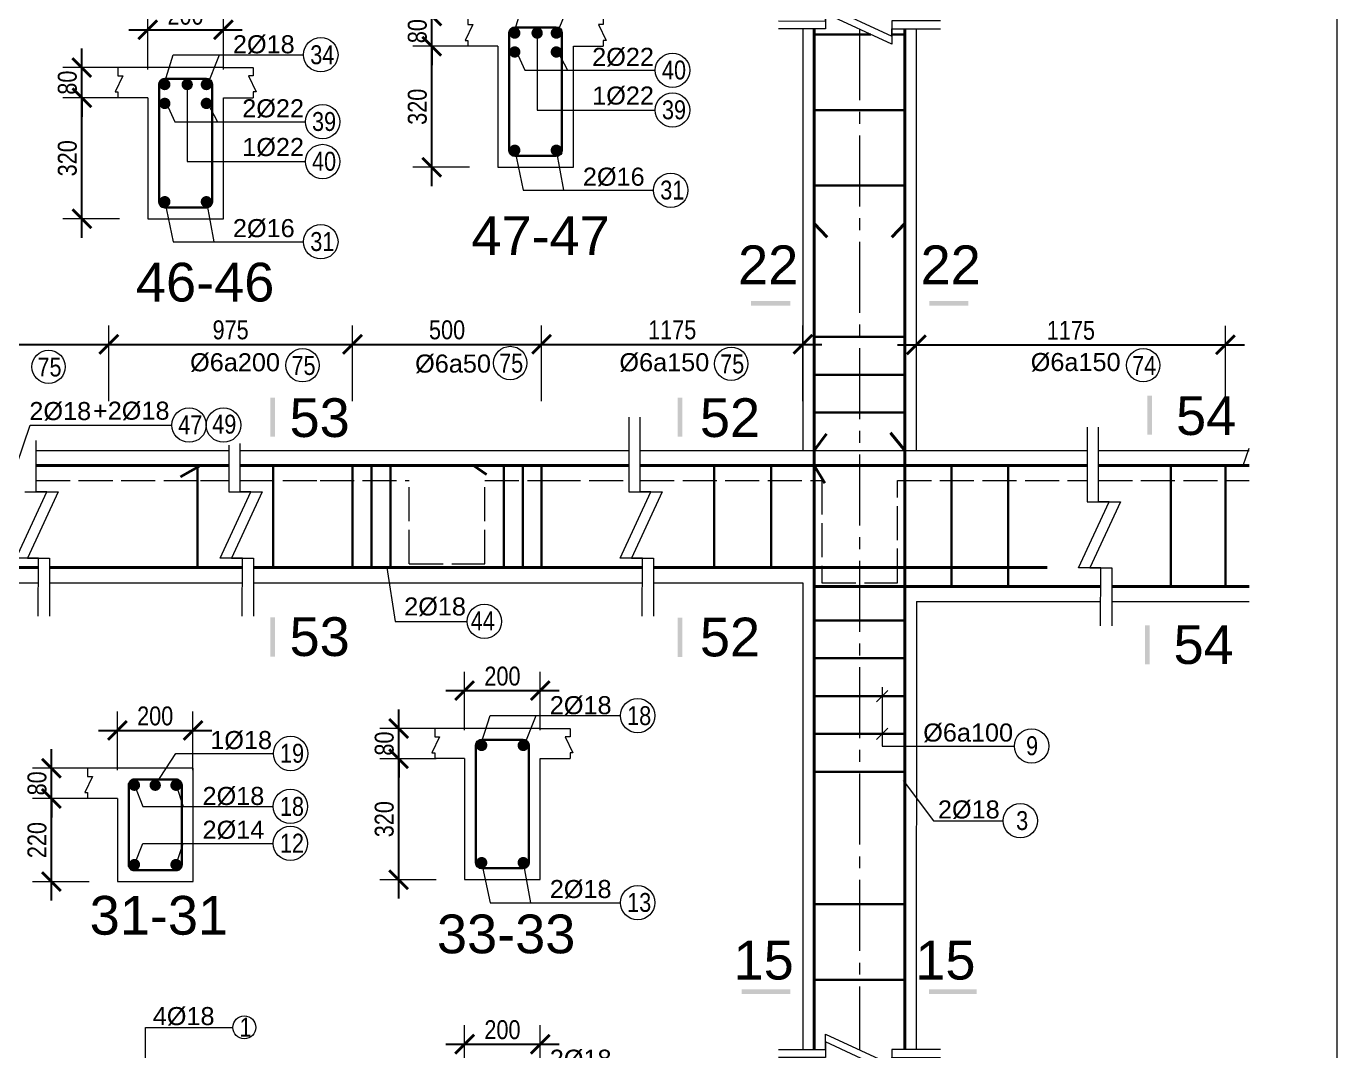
# Model space of a CAD drawing. Header units: inches. Extents: x 1604615 to 1925968, y -294302 to 52467.
# Drawn here: x 1662672 to 1676538, y -145345 to -134507 of the extents above; entities that cross this region are included whole.
import ezdxf

# ---------------------------------------------------------------- set-up
doc = ezdxf.new("R2010")
doc.units = ezdxf.units.IN
doc.header["$LTSCALE"] = 20
doc.header["$MEASUREMENT"] = 0
doc.linetypes.add('ACAD_ISO02W100', pattern=[15, 12, -3])
doc.linetypes.add('CENTER2', pattern=[1.125, 0.75, -0.125, 0.125, -0.125])
doc.layers.get('0').update_dxf_attribs({"lineweight": 13})
for name, color, linetype, lineweight in [('BORDER', 3, 'Continuous', 40), ('Duong bao', 4, 'Continuous', 30), ('net 0.2', 5, 'Continuous', 20), ('net dut', 7, 'Continuous', 9), ('truc', 16, 'CENTER2', 9)]:
    doc.layers.add(name, color=color, linetype=linetype, lineweight=lineweight)
doc.layers.add('TEXT', color=9, linetype='Continuous')
doc.styles.add('chu', font='VHELVCN.TTF')
doc.styles.add('thep', font='ARIAL.TTF')
doc.dimstyles.new('tl25', dxfattribs={"dimscale": 100, "dimtxt": 2, "dimasz": 2, "dimexe": 2, "dimexo": 3, "dimgap": 0.5, "dimtad": 1, "dimdec": 0, "dimlfac": 0.25, "dimdsep": 46, "dimtxsty": 'chu', "dimblk": 'ARCHTICK', "dimcen": 8, "dimdle": 2, "dimclrd": 1, "dimclre": 1, "dimclrt": 2, "dimadec": 0, "dimazin": 0, "dimtfac": 0.1, "dimtdec": 0, "dimtix": 1, "dimtmove": 2, "dimatfit": 3, "dimldrblk": 'ARCHTICK', "dimfxl": 6, "dimfxlon": 1, "dimtolj": 1, "dimlwe": -1, "dimarcsym": 0})

# ---------------------------------------------------------------- blocks, each defined once
blk = doc.blocks.new('kk')
at = {"ltscale": 0.1}
for p, q in [((-71, 1140), (-71, 350)), ((49, 350), (49, 1140)), ((-162, -350), (162, 350)), ((-71, 350), (281, 350)), ((281, 350), (-44, -350)), ((162, 350), (49, 350)), ((73, -350), (-162, -350)), ((-44, -350), (189, -350)), ((71, -962), (73, -350)), ((189, -350), (189, -962))]:
    blk.add_line(p, q, dxfattribs=at)
blk = doc.blocks.new('_ArchTick')
at = {"color": 0, "linetype": 'ByBlock', "const_width": 0.15}
blk.add_lwpolyline([(-0.5, -0.5), (0.5, 0.5)], dxfattribs=at)
blk = doc.blocks.new('*D557')
at = {"color": 1}
for p, q in [((1661032, -138472), (1661032, -137672)), ((1663546, -138472), (1663546, -137672))]:
    blk.add_line(p, q, dxfattribs=at)
at = {"color": 1, "lineweight": -2}
blk.add_line((1660832, -137872), (1663746, -137872), dxfattribs=at)
at = {"layer": 'Defpoints', "color": 0}
for p in [(1663546, -137872), (1661032, -138993), (1663546, -139313)]:
    blk.add_point(p, dxfattribs=at)
at = {"color": 1, "lineweight": -2, "xscale": 200, "yscale": 200, "zscale": 200, "rotation": 180}
blk.add_blockref('_ArchTick', (1661032, -137872), dxfattribs=at)
at = {"color": 1, "lineweight": -2, "xscale": 200, "yscale": 200, "zscale": 200}
blk.add_blockref('_ArchTick', (1663546, -137872), dxfattribs=at)
at = {"color": 2, "insert": (1662289, -137720), "char_height": 200, "attachment_point": 5, "style": 'chu'}
blk.add_mtext('\\A1;950', dxfattribs=at)
blk = doc.blocks.new('*D762')
at = {"color": 1}
for p, q in [((1663546, -138472), (1663546, -137672)), ((1666125, -138472), (1666125, -137672))]:
    blk.add_line(p, q, dxfattribs=at)
at = {"color": 1, "lineweight": -2}
blk.add_line((1663346, -137872), (1666325, -137872), dxfattribs=at)
at = {"layer": 'Defpoints', "color": 0}
for p in [(1666125, -137872), (1663546, -139313), (1666125, -140233)]:
    blk.add_point(p, dxfattribs=at)
at = {"color": 1, "lineweight": -2, "xscale": 200, "yscale": 200, "zscale": 200, "rotation": 180}
blk.add_blockref('_ArchTick', (1663546, -137872), dxfattribs=at)
at = {"color": 1, "lineweight": -2, "xscale": 200, "yscale": 200, "zscale": 200}
blk.add_blockref('_ArchTick', (1666125, -137872), dxfattribs=at)
at = {"color": 2, "insert": (1664835, -137720), "char_height": 200, "attachment_point": 5, "style": 'chu'}
blk.add_mtext('\\A1;975', dxfattribs=at)
blk = doc.blocks.new('*D763')
at = {"color": 1}
for p, q in [((1666125, -138472), (1666125, -137672)), ((1668125, -138472), (1668125, -137672))]:
    blk.add_line(p, q, dxfattribs=at)
at = {"color": 1, "lineweight": -2}
blk.add_line((1665925, -137872), (1668325, -137872), dxfattribs=at)
at = {"layer": 'Defpoints', "color": 0}
for p in [(1668125, -137872), (1666125, -140233), (1668125, -140233)]:
    blk.add_point(p, dxfattribs=at)
at = {"color": 1, "lineweight": -2, "xscale": 200, "yscale": 200, "zscale": 200, "rotation": 180}
blk.add_blockref('_ArchTick', (1666125, -137872), dxfattribs=at)
at = {"color": 1, "lineweight": -2, "xscale": 200, "yscale": 200, "zscale": 200}
blk.add_blockref('_ArchTick', (1668125, -137872), dxfattribs=at)
at = {"color": 2, "insert": (1667125, -137720), "char_height": 200, "attachment_point": 5, "style": 'chu'}
blk.add_mtext('\\A1;500', dxfattribs=at)
blk = doc.blocks.new('*D764')
at = {"color": 1}
for p, q in [((1668125, -138472), (1668125, -137672)), ((1670890, -138472), (1670890, -137672))]:
    blk.add_line(p, q, dxfattribs=at)
at = {"color": 1, "lineweight": -2}
blk.add_line((1667925, -137872), (1671090, -137872), dxfattribs=at)
at = {"layer": 'Defpoints', "color": 0}
for p in [(1670890, -137872), (1668125, -140233), (1670890, -140393)]:
    blk.add_point(p, dxfattribs=at)
at = {"color": 1, "lineweight": -2, "xscale": 200, "yscale": 200, "zscale": 200, "rotation": 180}
blk.add_blockref('_ArchTick', (1668125, -137872), dxfattribs=at)
at = {"color": 1, "lineweight": -2, "xscale": 200, "yscale": 200, "zscale": 200}
blk.add_blockref('_ArchTick', (1670890, -137872), dxfattribs=at)
at = {"color": 2, "insert": (1669507, -137720), "char_height": 200, "attachment_point": 5, "style": 'chu'}
blk.add_mtext('\\A1;1175', dxfattribs=at)
blk = doc.blocks.new('*D558')
at = {"color": 1}
for p, q in [((1672090, -138477), (1672090, -137677)), ((1675361, -138477), (1675361, -137677))]:
    blk.add_line(p, q, dxfattribs=at)
at = {"color": 1, "lineweight": -2}
blk.add_line((1671890, -137877), (1675561, -137877), dxfattribs=at)
at = {"layer": 'Defpoints', "color": 0}
for p in [(1675361, -137877), (1672090, -138993), (1675361, -138993)]:
    blk.add_point(p, dxfattribs=at)
at = {"color": 1, "lineweight": -2, "xscale": 200, "yscale": 200, "zscale": 200, "rotation": 180}
blk.add_blockref('_ArchTick', (1672090, -137877), dxfattribs=at)
at = {"color": 1, "lineweight": -2, "xscale": 200, "yscale": 200, "zscale": 200}
blk.add_blockref('_ArchTick', (1675361, -137877), dxfattribs=at)
at = {"color": 2, "insert": (1673725, -137725), "char_height": 200, "attachment_point": 5, "style": 'chu'}
blk.add_mtext('\\A1;1175', dxfattribs=at)
blk = doc.blocks.new('*D827')
at = {"color": 1}
for p, q in [((1663637, -142376), (1663637, -141756)), ((1664437, -142376), (1664437, -141756))]:
    blk.add_line(p, q, dxfattribs=at)
at = {"color": 1, "lineweight": -2}
blk.add_line((1663437, -141956), (1664637, -141956), dxfattribs=at)
at = {"layer": 'Defpoints', "color": 0}
for p in [(1664437, -141956), (1663637, -142676), (1664437, -142676)]:
    blk.add_point(p, dxfattribs=at)
at = {"color": 1, "lineweight": -2, "xscale": 200, "yscale": 200, "zscale": 200, "rotation": 180}
blk.add_blockref('_ArchTick', (1663637, -141956), dxfattribs=at)
at = {"color": 1, "lineweight": -2, "xscale": 200, "yscale": 200, "zscale": 200}
blk.add_blockref('_ArchTick', (1664437, -141956), dxfattribs=at)
at = {"color": 2, "insert": (1664037, -141804), "char_height": 200, "attachment_point": 5, "style": 'chu'}
blk.add_mtext('\\A1;200', dxfattribs=at)
blk = doc.blocks.new('*D828')
at = {"color": 1, "lineweight": -2}
blk.add_line((1662939, -143756), (1662939, -142476), dxfattribs=at)
at = {"color": 1}
for p, q in [((1663337, -142676), (1662739, -142676)), ((1663337, -143556), (1662739, -143556))]:
    blk.add_line(p, q, dxfattribs=at)
at = {"layer": 'Defpoints', "color": 0}
for p in [(1662939, -142676), (1663637, -142676), (1663637, -143556)]:
    blk.add_point(p, dxfattribs=at)
at = {"color": 1, "lineweight": -2, "xscale": 200, "yscale": 200, "zscale": 200}
for p, rotation in [((1662939, -142676), 90), ((1662939, -143556), 270)]:
    blk.add_blockref('_ArchTick', p, dxfattribs=dict(at, rotation=rotation))
at = {"color": 2, "insert": (1662787, -143116), "char_height": 200, "attachment_point": 5, "rotation": 90, "style": 'chu'}
blk.add_mtext('\\A1;220', dxfattribs=at)
blk = doc.blocks.new('*D829')
at = {"color": 1, "lineweight": -2}
for p, q in [((1662939, -142356), (1662939, -142156)), ((1662939, -142676), (1662939, -142356)), ((1662939, -142676), (1662939, -142876))]:
    blk.add_line(p, q, dxfattribs=at)
at = {"color": 1}
for p, q in [((1663337, -142356), (1662739, -142356)), ((1663337, -142676), (1662739, -142676))]:
    blk.add_line(p, q, dxfattribs=at)
at = {"layer": 'Defpoints', "color": 0}
for p in [(1662939, -142356), (1663637, -142356), (1663637, -142676)]:
    blk.add_point(p, dxfattribs=at)
at = {"color": 1, "lineweight": -2, "xscale": 200, "yscale": 200, "zscale": 200}
for p, rotation in [((1662939, -142356), 270), ((1662939, -142676), 90)]:
    blk.add_blockref('_ArchTick', p, dxfattribs=dict(at, rotation=rotation))
at = {"color": 2, "insert": (1662787, -142516), "char_height": 200, "attachment_point": 5, "rotation": 90, "style": 'chu'}
blk.add_mtext('\\A1;80', dxfattribs=at)
blk = doc.blocks.new('*D604')
at = {"color": 1}
for p, q in [((1667311, -145694), (1667311, -145075)), ((1668111, -145694), (1668111, -145075))]:
    blk.add_line(p, q, dxfattribs=at)
at = {"color": 1, "lineweight": -2}
blk.add_line((1667111, -145275), (1668311, -145275), dxfattribs=at)
at = {"layer": 'Defpoints', "color": 0}
for p in [(1668111, -145275), (1667311, -145994), (1668111, -145994)]:
    blk.add_point(p, dxfattribs=at)
at = {"color": 1, "lineweight": -2, "xscale": 200, "yscale": 200, "zscale": 200, "rotation": 180}
blk.add_blockref('_ArchTick', (1667311, -145275), dxfattribs=at)
at = {"color": 1, "lineweight": -2, "xscale": 200, "yscale": 200, "zscale": 200}
blk.add_blockref('_ArchTick', (1668111, -145275), dxfattribs=at)
at = {"color": 2, "insert": (1667711, -145123), "char_height": 200, "attachment_point": 5, "style": 'chu'}
blk.add_mtext('\\A1;200', dxfattribs=at)
blk = doc.blocks.new('*D607')
at = {"color": 1}
for p, q in [((1667311, -141955), (1667311, -141335)), ((1668111, -141955), (1668111, -141335))]:
    blk.add_line(p, q, dxfattribs=at)
at = {"color": 1, "lineweight": -2}
blk.add_line((1667111, -141535), (1668311, -141535), dxfattribs=at)
at = {"layer": 'Defpoints', "color": 0}
for p in [(1668111, -141535), (1667311, -142255), (1668111, -142255)]:
    blk.add_point(p, dxfattribs=at)
at = {"color": 1, "lineweight": -2, "xscale": 200, "yscale": 200, "zscale": 200, "rotation": 180}
blk.add_blockref('_ArchTick', (1667311, -141535), dxfattribs=at)
at = {"color": 1, "lineweight": -2, "xscale": 200, "yscale": 200, "zscale": 200}
blk.add_blockref('_ArchTick', (1668111, -141535), dxfattribs=at)
at = {"color": 2, "insert": (1667711, -141383), "char_height": 200, "attachment_point": 5, "style": 'chu'}
blk.add_mtext('\\A1;200', dxfattribs=at)
blk = doc.blocks.new('*D608')
at = {"color": 1, "lineweight": -2}
blk.add_line((1666613, -143735), (1666613, -142055), dxfattribs=at)
at = {"color": 1}
for p, q in [((1667011, -142255), (1666413, -142255)), ((1667011, -143535), (1666413, -143535))]:
    blk.add_line(p, q, dxfattribs=at)
at = {"layer": 'Defpoints', "color": 0}
for p in [(1666613, -142255), (1667311, -142255), (1667311, -143535)]:
    blk.add_point(p, dxfattribs=at)
at = {"color": 1, "lineweight": -2, "xscale": 200, "yscale": 200, "zscale": 200}
for p, rotation in [((1666613, -142255), 90), ((1666613, -143535), 270)]:
    blk.add_blockref('_ArchTick', p, dxfattribs=dict(at, rotation=rotation))
at = {"color": 2, "insert": (1666461, -142895), "char_height": 200, "attachment_point": 5, "rotation": 90, "style": 'chu'}
blk.add_mtext('\\A1;320', dxfattribs=at)
blk = doc.blocks.new('*D609')
at = {"color": 1, "lineweight": -2}
for p, q in [((1666613, -141935), (1666613, -141735)), ((1666613, -142255), (1666613, -141935)), ((1666613, -142255), (1666613, -142455))]:
    blk.add_line(p, q, dxfattribs=at)
at = {"color": 1}
for p, q in [((1667011, -141935), (1666413, -141935)), ((1667011, -142255), (1666413, -142255))]:
    blk.add_line(p, q, dxfattribs=at)
at = {"layer": 'Defpoints', "color": 0}
for p in [(1666613, -141935), (1667311, -141935), (1667311, -142255)]:
    blk.add_point(p, dxfattribs=at)
at = {"color": 1, "lineweight": -2, "xscale": 200, "yscale": 200, "zscale": 200}
for p, rotation in [((1666613, -141935), 270), ((1666613, -142255), 90)]:
    blk.add_blockref('_ArchTick', p, dxfattribs=dict(at, rotation=rotation))
at = {"color": 2, "insert": (1666461, -142095), "char_height": 200, "attachment_point": 5, "rotation": 90, "style": 'chu'}
blk.add_mtext('\\A1;80', dxfattribs=at)
blk = doc.blocks.new('*D646')
at = {"color": 1}
for p, q in [((1663958, -134964), (1663958, -134344)), ((1664758, -134964), (1664758, -134344))]:
    blk.add_line(p, q, dxfattribs=at)
at = {"color": 1, "lineweight": -2}
blk.add_line((1663758, -134544), (1664958, -134544), dxfattribs=at)
at = {"layer": 'Defpoints', "color": 0}
for p in [(1664758, -134544), (1663958, -135264), (1664758, -135264)]:
    blk.add_point(p, dxfattribs=at)
at = {"color": 1, "lineweight": -2, "xscale": 200, "yscale": 200, "zscale": 200, "rotation": 180}
blk.add_blockref('_ArchTick', (1663958, -134544), dxfattribs=at)
at = {"color": 1, "lineweight": -2, "xscale": 200, "yscale": 200, "zscale": 200}
blk.add_blockref('_ArchTick', (1664758, -134544), dxfattribs=at)
at = {"color": 2, "insert": (1664358, -134392), "char_height": 200, "attachment_point": 5, "style": 'chu'}
blk.add_mtext('\\A1;200', dxfattribs=at)
blk = doc.blocks.new('*D647')
at = {"color": 1, "lineweight": -2}
blk.add_line((1663261, -136744), (1663261, -135064), dxfattribs=at)
at = {"color": 1}
for p, q in [((1663658, -135264), (1663061, -135264)), ((1663658, -136544), (1663061, -136544))]:
    blk.add_line(p, q, dxfattribs=at)
at = {"layer": 'Defpoints', "color": 0}
for p in [(1663261, -135264), (1663958, -135264), (1663958, -136544)]:
    blk.add_point(p, dxfattribs=at)
at = {"color": 1, "lineweight": -2, "xscale": 200, "yscale": 200, "zscale": 200}
for p, rotation in [((1663261, -135264), 90), ((1663261, -136544), 270)]:
    blk.add_blockref('_ArchTick', p, dxfattribs=dict(at, rotation=rotation))
at = {"color": 2, "insert": (1663108, -135904), "char_height": 200, "attachment_point": 5, "rotation": 90, "style": 'chu'}
blk.add_mtext('\\A1;320', dxfattribs=at)
blk = doc.blocks.new('*D648')
at = {"color": 1, "lineweight": -2}
for p, q in [((1663261, -134944), (1663261, -134744)), ((1663261, -135264), (1663261, -134944)), ((1663261, -135264), (1663261, -135464))]:
    blk.add_line(p, q, dxfattribs=at)
at = {"color": 1}
for p, q in [((1663658, -134944), (1663061, -134944)), ((1663658, -135264), (1663061, -135264))]:
    blk.add_line(p, q, dxfattribs=at)
at = {"layer": 'Defpoints', "color": 0}
for p in [(1663261, -134944), (1663958, -134944), (1663958, -135264)]:
    blk.add_point(p, dxfattribs=at)
at = {"color": 1, "lineweight": -2, "xscale": 200, "yscale": 200, "zscale": 200}
for p, rotation in [((1663261, -134944), 270), ((1663261, -135264), 90)]:
    blk.add_blockref('_ArchTick', p, dxfattribs=dict(at, rotation=rotation))
at = {"color": 2, "insert": (1663108, -135104), "char_height": 200, "attachment_point": 5, "rotation": 90, "style": 'chu'}
blk.add_mtext('\\A1;80', dxfattribs=at)
blk = doc.blocks.new('*D649')
at = {"color": 1}
for p, q in [((1667661, -134419), (1667661, -133800)), ((1668461, -134419), (1668461, -133800))]:
    blk.add_line(p, q, dxfattribs=at)
at = {"color": 1, "lineweight": -2}
blk.add_line((1667461, -134000), (1668661, -134000), dxfattribs=at)
at = {"layer": 'Defpoints', "color": 0}
for p in [(1668461, -134000), (1667661, -134719), (1668461, -134719)]:
    blk.add_point(p, dxfattribs=at)
at = {"color": 1, "lineweight": -2, "xscale": 200, "yscale": 200, "zscale": 200, "rotation": 180}
blk.add_blockref('_ArchTick', (1667661, -134000), dxfattribs=at)
at = {"color": 1, "lineweight": -2, "xscale": 200, "yscale": 200, "zscale": 200}
blk.add_blockref('_ArchTick', (1668461, -134000), dxfattribs=at)
at = {"color": 2, "insert": (1668061, -133848), "char_height": 200, "attachment_point": 5, "style": 'chu'}
blk.add_mtext('\\A1;200', dxfattribs=at)
blk = doc.blocks.new('*D650')
at = {"color": 1, "lineweight": -2}
blk.add_line((1666963, -136199), (1666963, -134519), dxfattribs=at)
at = {"color": 1}
for p, q in [((1667361, -134719), (1666763, -134719)), ((1667361, -135999), (1666763, -135999))]:
    blk.add_line(p, q, dxfattribs=at)
at = {"layer": 'Defpoints', "color": 0}
for p in [(1666963, -134719), (1667661, -134719), (1667661, -135999)]:
    blk.add_point(p, dxfattribs=at)
at = {"color": 1, "lineweight": -2, "xscale": 200, "yscale": 200, "zscale": 200}
for p, rotation in [((1666963, -134719), 90), ((1666963, -135999), 270)]:
    blk.add_blockref('_ArchTick', p, dxfattribs=dict(at, rotation=rotation))
at = {"color": 2, "insert": (1666811, -135359), "char_height": 200, "attachment_point": 5, "rotation": 90, "style": 'chu'}
blk.add_mtext('\\A1;320', dxfattribs=at)
blk = doc.blocks.new('*D651')
at = {"color": 1, "lineweight": -2}
for p, q in [((1666963, -134399), (1666963, -134199)), ((1666963, -134719), (1666963, -134399)), ((1666963, -134719), (1666963, -134919))]:
    blk.add_line(p, q, dxfattribs=at)
at = {"color": 1}
for p, q in [((1667361, -134399), (1666763, -134399)), ((1667361, -134719), (1666763, -134719))]:
    blk.add_line(p, q, dxfattribs=at)
at = {"layer": 'Defpoints', "color": 0}
for p in [(1666963, -134399), (1667661, -134399), (1667661, -134719)]:
    blk.add_point(p, dxfattribs=at)
at = {"color": 1, "lineweight": -2, "xscale": 200, "yscale": 200, "zscale": 200}
for p, rotation in [((1666963, -134399), 270), ((1666963, -134719), 90)]:
    blk.add_blockref('_ArchTick', p, dxfattribs=dict(at, rotation=rotation))
at = {"color": 2, "insert": (1666811, -134559), "char_height": 200, "attachment_point": 5, "rotation": 90, "style": 'chu'}
blk.add_mtext('\\A1;80', dxfattribs=at)

msp = doc.modelspace()

# ---------------------------------------------------------------- linework, layer by layer
for p, q in [((1668078, -134579.3), (1668078, -135393.9)), ((1667661, -134719.3), (1667345, -134719.3)), ((1667661, -134719.3), (1667661, -135999.3)), ((1668461, -135999.3), (1668461, -134719.3)), ((1668461, -134719.3), (1668777, -134719.3)), ((1668298, -134779.3), (1668398.4, -134973.1)), ((1663958.5, -134943.6), (1663646.1, -134943.6)), ((1664758.5, -134943.6), (1663958.5, -134943.6)), ((1664758.5, -134943.6), (1665070.9, -134943.6)), ((1664375.5, -135123.6), (1664375.5, -135938.2)), ((1663958.5, -135263.6), (1663642.5, -135263.6)), ((1663958.5, -135263.6), (1663958.5, -136543.6)), ((1664595.5, -135323.6), (1664695.9, -135517.4)), ((1664758.5, -136543.6), (1664758.5, -135263.6)), ((1664758.5, -135263.6), (1665074.5, -135263.6)), ((1668078, -135393.9), (1669326, -135393.9)), ((1664375.5, -135938.2), (1665623.5, -135938.2)), ((1667661, -135999.3), (1668461, -135999.3)), ((1663958.5, -136543.6), (1664758.5, -136543.6)), ((1666488.1, -140233.4), (1666574.6, -140802.7)), ((1666574.6, -140802.7), (1667338.4, -140802.7)), ((1671669.2, -141653.7), (1671788.9, -141533.2)), ((1667311, -141934.7), (1666998.6, -141934.7)), ((1668111, -141934.7), (1667311, -141934.7)), ((1668111, -141934.7), (1668423.4, -141934.7)), ((1671669.2, -142053.7), (1671788.9, -141933.2)), ((1667311, -142254.7), (1666995, -142254.7)), ((1667311, -142254.7), (1667311, -143534.7)), ((1668111, -143534.7), (1668111, -142254.7)), ((1668111, -142254.7), (1668427, -142254.7)), ((1663637.2, -142355.6), (1663324.8, -142355.6)), ((1663637.2, -142675.6), (1663321.2, -142675.6)), ((1667311, -143534.7), (1668111, -143534.7)), ((1663935, -145994), (1663935, -145097.6)), ((1663935, -145097.6), (1664858.6, -145097.6))]:
    msp.add_line(p, q)
at = {"ltscale": 0.1}
for p, q in [((1670889.7, -134534.2), (1670889.7, -138993.4)), ((1672089.7, -134534.2), (1672089.7, -138993.4)), ((1669048.6, -138644), (1669048.6, -139433.7)), ((1669168.6, -139433.7), (1669168.6, -138644)), ((1662779, -139433.7), (1662779, -138890.5)), ((1664936.5, -139433.7), (1664936.5, -138922.5)), ((1664816.5, -138938.5), (1664816.5, -139433.7)), ((1670689.7, -138993.4), (1672189.7, -138993.4)), ((1662567.3, -140134.2), (1662892.2, -139433.7)), ((1662659, -139433.7), (1663010.7, -139433.7)), ((1663010.7, -139433.7), (1662685.8, -140134.2)), ((1662892.2, -139433.7), (1662779, -139433.7)), ((1664724.8, -140134.2), (1665049.7, -139433.7)), ((1664816.5, -139433.7), (1665168.2, -139433.7)), ((1665168.2, -139433.7), (1664843.3, -140134.2)), ((1665049.7, -139433.7), (1664936.5, -139433.7)), ((1668956.8, -140134.2), (1669281.8, -139433.7)), ((1669048.6, -139433.7), (1669400.3, -139433.7)), ((1669400.3, -139433.7), (1669075.3, -140134.2)), ((1669281.8, -139433.7), (1669168.6, -139433.7)), ((1662802.4, -140134.2), (1662567.3, -140134.2)), ((1662685.8, -140134.2), (1662919, -140134.2)), ((1662800.3, -140746.2), (1662802.4, -140134.2)), ((1662919, -140134.2), (1662919, -140746.2)), ((1664959.9, -140134.2), (1664724.8, -140134.2)), ((1664843.3, -140134.2), (1665076.5, -140134.2)), ((1664957.8, -140746.2), (1664959.9, -140134.2)), ((1665076.5, -140134.2), (1665076.5, -140746.2)), ((1669191.9, -140134.2), (1668956.8, -140134.2)), ((1669075.3, -140134.2), (1669308.5, -140134.2)), ((1669189.8, -140746.2), (1669191.9, -140134.2)), ((1669308.5, -140134.2), (1669308.5, -140746.2)), ((1661031.9, -140393.5), (1662801.5, -140393.9)), ((1662919, -140393.4), (1664959, -140393.8)), ((1665076.5, -140393.8), (1665921.8, -140393.9)), ((1665921.8, -140393.4), (1667199.9, -140393.4)), ((1667199.9, -140393.4), (1669144.4, -140393.4)), ((1669076.4, -140393.4), (1669191, -140393.4)), ((1669308.5, -140393.4), (1670889.7, -140393.4)), ((1670889.7, -140393.4), (1670889.7, -145332.1)), ((1672091.9, -140593.4), (1672089.7, -145332.1)), ((1672091.9, -140593.4), (1674039.9, -140593.4)), ((1674157.8, -140593.4), (1675610.8, -140593.4))]:
    msp.add_line(p, q, dxfattribs=at)
msp.add_lwpolyline([(1641421, -112419.5), (1676538.2, -112419.5), (1676538.2, -159284.5), (1641421, -159284.5)], close=True)
for points in [[(1667841, -134549.3), (1667929.7, -134264.5), (1669309.9, -134264.5)], [(1668281, -134609.3), (1668419, -134264.5)], [(1667345, -134399.3), (1667345, -134488), (1667395.9, -134488), (1667315.2, -134656.4), (1667345, -134656.4), (1667345, -134719.3)], [(1668777, -134399.3), (1668777, -134488), (1668726.1, -134488), (1668806.9, -134656.4), (1668777, -134656.4), (1668777, -134719.3)], [(1664138.5, -135093.6), (1664227.2, -134808.8), (1665607.4, -134808.8)], [(1664578.5, -135153.6), (1664716.5, -134808.8)], [(1667858, -134779.3), (1667946.7, -134973.1), (1669328.3, -134973.1)], [(1663642.5, -134943.6), (1663642.5, -135032.3), (1663693.4, -135032.3), (1663612.6, -135200.7), (1663642.5, -135200.7), (1663642.5, -135263.6)], [(1665074.5, -134943.6), (1665074.5, -135032.3), (1665023.6, -135032.3), (1665104.3, -135200.7), (1665074.5, -135200.7), (1665074.5, -135263.6)], [(1664155.5, -135323.6), (1664244.2, -135517.4), (1665625.8, -135517.4)], [(1667841, -135819.3), (1667929.7, -136242.8), (1669309.9, -136242.8)], [(1668281, -135819.3), (1668358.4, -136242.8)], [(1664138.5, -136363.6), (1664227.2, -136787.2), (1665607.4, -136787.2)], [(1664578.5, -136363.6), (1664655.9, -136787.2)], [(1662569.2, -139153.4), (1662715.2, -138726.6), (1664214, -138726.6)], [(1675547.5, -139153.4), (1675610.8, -138968.6)], [(1671729, -141499), (1671729, -142120.9), (1673127.3, -142120.9)], [(1667491, -142084.7), (1667579.8, -141799.9), (1668959.9, -141799.9)], [(1667931, -142144.7), (1668069, -141799.9)], [(1666995, -141934.7), (1666995, -142023.4), (1667045.9, -142023.4), (1666965.2, -142191.8), (1666995, -142191.8), (1666995, -142254.7)], [(1668427, -141934.7), (1668427, -142023.4), (1668376.1, -142023.4), (1668456.9, -142191.8), (1668427, -142191.8), (1668427, -142254.7)], [(1664037.2, -142535.6), (1664253.7, -142200.1), (1665287.5, -142200.1)], [(1663321.2, -142355.6), (1663321.2, -142444.3), (1663372.1, -142444.3), (1663291.3, -142612.7), (1663321.2, -142612.7), (1663321.2, -142675.6)], [(1663637.2, -142675.6), (1663637.2, -143555.6), (1664437.2, -143555.6), (1664437.2, -142355.6), (1663637.2, -142355.6)], [(1663817.2, -142535.6), (1663905.9, -142760.1), (1665286.1, -142760.1)], [(1664257.2, -142535.6), (1664334.6, -142760.1)], [(1671949.7, -142487.5), (1672271.8, -142912), (1673008.2, -142912)], [(1663817.2, -143375.6), (1663905.9, -143151.1), (1665286.1, -143151.1)], [(1664257.2, -143375.6), (1664334.6, -143151.1)], [(1667491, -143354.7), (1667579.8, -143778.3), (1668959.9, -143778.3)], [(1667931, -143354.7), (1668008.4, -143778.3)]]:
    msp.add_lwpolyline(points)
for points in [[(1670632.4, -134450.9), (1671129.5, -134452.6), (1671129.5, -134288), (1671831.1, -134613.5), (1671831.1, -134534.2), (1672347.1, -134534.2)], [(1672347.1, -134450.2), (1671831.1, -134450.2), (1671831.1, -134696.4), (1671129.5, -134371), (1671129.5, -134534.2), (1670632.4, -134534.2)], [(1662777.2, -138993.4), (1664816.5, -138993.4)], [(1664936.5, -138993.4), (1665849.6, -138993.4)], [(1665781.8, -138993.4), (1667199.9, -138993.4)], [(1667199.9, -138993.4), (1669048.6, -138993.4)], [(1669168.6, -138993.4), (1669262.6, -138993.4)], [(1669262.6, -138993.4), (1670221.5, -138993.4)], [(1670221.5, -138993.4), (1670689.7, -138993.4)], [(1672189.7, -138993.4), (1673897.8, -138993.4)], [(1674016, -138993.4), (1675610.8, -138993.4)], [(1670632.4, -145331.3), (1671129.5, -145333), (1671129.5, -145168.4), (1671831.1, -145493.9), (1671831.1, -145414.6), (1672347.1, -145414.6)], [(1672347.1, -145330.6), (1671831.1, -145330.6), (1671831.1, -145576.8), (1671129.5, -145251.4), (1671129.5, -145414.6), (1670632.4, -145414.6)]]:
    msp.add_lwpolyline(points, dxfattribs=at)
at = {"const_width": 60}
for points in [[(1667811, -134579.3, -1), (1667871, -134579.3, -1)], [(1668048, -134579.3, -1), (1668108, -134579.3, -1)], [(1668311, -134579.3, 1), (1668251, -134579.3, 1)], [(1667811, -134779.3, -1), (1667871, -134779.3, -1)], [(1668311, -134779.3, 1), (1668251, -134779.3, 1)], [(1664108.5, -135123.6, -1), (1664168.5, -135123.6, -1)], [(1664345.5, -135123.6, -1), (1664405.5, -135123.6, -1)], [(1664608.5, -135123.6, 1), (1664548.5, -135123.6, 1)], [(1664108.5, -135323.6, -1), (1664168.5, -135323.6, -1)], [(1664608.5, -135323.6, 1), (1664548.5, -135323.6, 1)], [(1667811, -135819.3, 1), (1667871, -135819.3, 1)], [(1668311, -135819.3, -1), (1668251, -135819.3, -1)], [(1664108.5, -136363.6, 1), (1664168.5, -136363.6, 1)], [(1664608.5, -136363.6, -1), (1664548.5, -136363.6, -1)], [(1667461, -142114.7, -1), (1667521, -142114.7, -1)], [(1667961, -142114.7, 1), (1667901, -142114.7, 1)], [(1663787.2, -142535.6, -1), (1663847.2, -142535.6, -1)], [(1664007.2, -142535.6, -1), (1664067.2, -142535.6, -1)], [(1664287.2, -142535.6, 1), (1664227.2, -142535.6, 1)], [(1663787.2, -143375.6, 1), (1663847.2, -143375.6, 1)], [(1664287.2, -143375.6, -1), (1664227.2, -143375.6, -1)], [(1667461, -143354.7, 1), (1667521, -143354.7, 1)], [(1667961, -143354.7, -1), (1667901, -143354.7, -1)]]:
    msp.add_lwpolyline(points, format="xyb", close=True, dxfattribs=at)
for centre, radius in [((1665789.3, -134808.8), 181.9), ((1669510.2, -134973.1), 181.9), ((1669510.2, -135393.9), 181.9), ((1665807.7, -135517.4), 181.9), ((1665807.7, -135938.2), 181.9), ((1669491.8, -136242.8), 181.9), ((1665789.3, -136787.2), 181.9), ((1662909, -138110), 176.4), ((1665596.5, -138094), 176.4), ((1667793.5, -138069.5), 176.4), ((1670132, -138077.5), 176.4), ((1674490.5, -138093.5), 176.4), ((1664395.9, -138726.6), 181.9), ((1664759.7, -138726.6), 181.9), ((1667520.3, -140802.7), 181.9), ((1669141.8, -141799.9), 181.9), ((1673309.2, -142120.9), 181.9), ((1665469.4, -142200.1), 181.9), ((1665468, -142760.1), 181.9), ((1673190.1, -142912), 181.9), ((1665468, -143151.1), 181.9), ((1669141.8, -143778.3), 181.9), ((1664979.6, -145097.6), 121)]:
    msp.add_circle(centre, radius)
for points in [[(1670756.5, -137462.4), (1670756.5, -137412.4), (1670342.2, -137462.4), (1670342.2, -137412.4)], [(1672641.6, -137462.4), (1672641.6, -137412.4), (1672227.3, -137462.4), (1672227.3, -137412.4)], [(1665304.8, -138435.1), (1665254.8, -138435.1), (1665304.8, -138849.4), (1665254.8, -138849.4)], [(1669615.4, -138435.1), (1669565.4, -138435.1), (1669615.4, -138849.4), (1669565.4, -138849.4)], [(1674584.4, -138413.6), (1674534.4, -138413.6), (1674584.4, -138827.9), (1674534.4, -138827.9)], [(1665304.8, -140760.1), (1665254.8, -140760.1), (1665304.8, -141174.4), (1665254.8, -141174.4)], [(1669615.4, -140764.1), (1669565.4, -140764.1), (1669615.4, -141178.4), (1669565.4, -141178.4)], [(1674557.8, -140844), (1674507.8, -140844), (1674557.8, -141258.3), (1674507.8, -141258.3)], [(1670656.5, -144744.1), (1670656.5, -144694.1), (1670242.2, -144744.1), (1670242.2, -144694.1)], [(1670756.5, -144744.1), (1670756.5, -144694.1), (1670342.2, -144744.1), (1670342.2, -144694.1)], [(1672636.7, -144744.1), (1672636.7, -144694.1), (1672222.4, -144744.1), (1672222.4, -144694.1)], [(1672729.5, -144744.1), (1672729.5, -144694.1), (1672315.2, -144744.1), (1672315.2, -144694.1)]]:
    msp.add_trace(points)
at = {"layer": 'BORDER', "ltscale": 0.1}
for p, q in [((1671009.7, -134534.2), (1671009.7, -138993.4)), ((1671969.7, -134534.2), (1671969.7, -138993.4)), ((1671009.7, -138993.4), (1671009.7, -136593.4)), ((1671009.7, -136593.4), (1671147.1, -136739.5)), ((1671969.7, -136593.4), (1671832.4, -136739.5)), ((1671969.7, -138993.4), (1671969.7, -136593.4)), ((1671009.7, -138993.4), (1671139.9, -138817.8)), ((1671969.7, -138993.4), (1671818, -138809.9)), ((1671009.7, -140593.4), (1671009.7, -138993.4)), ((1671969.7, -140593.4), (1671969.7, -138993.4)), ((1662777.2, -139153.4), (1664816.5, -139153.4)), ((1662777.2, -139153.4), (1664516.9, -139153.4)), ((1664516.9, -139153.4), (1664305.5, -139273.2)), ((1664936.5, -139153.4), (1665781.8, -139153.4)), ((1665781.8, -139153.4), (1667199.9, -139153.4)), ((1667199.9, -139153.4), (1669048.6, -139153.4)), ((1669262.6, -139153.4), (1670101.5, -139153.4)), ((1670221.5, -139153.4), (1673897.8, -139153.4)), ((1671009.7, -139153.4), (1671122.4, -139342)), ((1674016, -139153.4), (1675610.8, -139153.4)), ((1674016, -139153.4), (1675610.8, -139153.4)), ((1659731.5, -140233.4), (1662802.1, -140233.9)), ((1662919, -140233.4), (1664959.6, -140233.8)), ((1665076.5, -140233.8), (1665921.8, -140233.4)), ((1665921.8, -140233.4), (1667361.7, -140233.4)), ((1667199.9, -140233.4), (1669145.4, -140233.4)), ((1669076.4, -140233.4), (1669191.6, -140233.4)), ((1669308.5, -140233.4), (1670361.4, -140233.4)), ((1670361.4, -140233.4), (1672194.2, -140233.4)), ((1672194.2, -140233.4), (1673474.2, -140233.4)), ((1671009.7, -140433.4), (1674040.5, -140433.9)), ((1674157.8, -140433.4), (1675610.8, -140433.4)), ((1671009.7, -140593.4), (1671009.7, -145332.1)), ((1671969.7, -140593.4), (1671969.7, -145332.1))]:
    msp.add_line(p, q, dxfattribs=at)
for points in [[(1669048.6, -139153.4), (1667404.7, -139153.4), (1667540.6, -139247.4)], [(1669262.6, -139153.4), (1669168.6, -139153.4)], [(1670221.5, -139153.4), (1669262.6, -139153.4)], [(1671488.7, -139153.4), (1670221.5, -139153.4)], [(1671488.7, -139153.4), (1673897.8, -139153.4)]]:
    msp.add_lwpolyline(points, dxfattribs=at)
at = {"layer": 'Duong bao'}
for p, q in [((1667781, -134579.3), (1667781, -135819.3)), ((1668281, -134519.3), (1667841, -134519.3)), ((1668341, -135819.3), (1668341, -134579.3)), ((1664078.5, -135123.6), (1664078.5, -136363.6)), ((1664578.5, -135063.6), (1664138.5, -135063.6)), ((1664638.5, -136363.6), (1664638.5, -135123.6)), ((1667841, -135879.3), (1668281, -135879.3)), ((1664138.5, -136423.6), (1664578.5, -136423.6)), ((1667431, -142114.7), (1667431, -143354.7)), ((1667931, -142054.7), (1667491, -142054.7)), ((1667991, -143354.7), (1667991, -142114.7)), ((1667491, -143414.7), (1667931, -143414.7))]:
    msp.add_line(p, q, dxfattribs=at)
at = {"layer": 'Duong bao', "ltscale": 0.1}
for p, q in [((1671009.7, -134593.4), (1671609, -134593.4)), ((1671831.1, -134593.4), (1671969.7, -134593.4)), ((1671009.7, -135393.4), (1671969.7, -135393.4)), ((1671009.7, -136193.4), (1671969.7, -136193.4)), ((1671009.7, -137793.4), (1671969.7, -137793.4)), ((1671009.7, -138193.4), (1671969.7, -138193.4)), ((1671009.7, -138593.4), (1671969.7, -138593.4)), ((1664483.6, -140233.4), (1664483.6, -139153.4)), ((1665283.6, -140233.4), (1665283.6, -139153.4)), ((1666125, -140233.4), (1666125, -139153.4)), ((1666325, -140233.4), (1666325, -139153.4)), ((1666525, -140233.4), (1666525, -139153.4)), ((1667725, -140233.4), (1667725, -139153.4)), ((1667925, -140233.4), (1667925, -139153.4)), ((1668125, -140233.4), (1668125, -139153.4)), ((1669952.4, -140233.4), (1669952.4, -139153.4)), ((1670552.4, -140233.4), (1670552.4, -139153.4)), ((1672463.1, -140433.4), (1672463.1, -139153.4)), ((1673063.1, -140433.4), (1673063.1, -139153.4)), ((1674781.2, -140433.4), (1674781.2, -139153.4)), ((1675360.7, -140433.4), (1675360.7, -139153.4)), ((1671009.7, -140793.4), (1671969.7, -140793.4)), ((1671009.7, -141193.4), (1671969.7, -141193.4)), ((1671009.7, -141593.4), (1671969.7, -141593.4)), ((1671009.7, -141993.4), (1671969.7, -141993.4)), ((1671009.7, -142393.4), (1671969.7, -142393.4)), ((1671009.7, -143793.4), (1671969.7, -143793.4)), ((1671009.7, -144593.4), (1671969.7, -144593.4))]:
    msp.add_line(p, q, dxfattribs=at)
at = {"layer": 'Duong bao'}
msp.add_lwpolyline([(1663817.2, -143435.6), (1664257.2, -143435.6, 0.4142136), (1664317.2, -143375.6), (1664317.2, -142535.6, 0.4142136), (1664257.2, -142475.6), (1663817.2, -142475.6, 0.4142136), (1663757.2, -142535.6), (1663757.2, -143375.6, 0.4142136)], format="xyb", close=True, dxfattribs=at)
for centre, start, end in [((1667841, -134579.3), 90, 180), ((1668281, -134579.3), 0, 90), ((1664138.5, -135123.6), 90, 180), ((1664578.5, -135123.6), 0, 90), ((1667841, -135819.3), 180, 270), ((1668281, -135819.3), 270, 0), ((1664138.5, -136363.6), 180, 270), ((1664578.5, -136363.6), 270, 0), ((1667491, -142114.7), 90, 180), ((1667931, -142114.7), 0, 90), ((1667491, -143354.7), 180, 270), ((1667931, -143354.7), 270, 0)]:
    msp.add_arc(centre, 60, start, end, dxfattribs=at)
at = {"layer": 'net dut', "linetype": 'ACAD_ISO02W100', "ltscale": 1.5}
for p, q in [((1662777.2, -139313.4), (1664515.9, -139313.4)), ((1664515.9, -139313.4), (1664816.5, -139313.4)), ((1664936.5, -139313.4), (1665781.8, -139313.4)), ((1665781.8, -139313.4), (1666725, -139313.4)), ((1666725, -140193.4), (1666725, -139313.4)), ((1667525, -139313.4), (1668177.5, -139313.4)), ((1667525, -140193.4), (1667525, -139313.4)), ((1668177.5, -139313.4), (1669048.6, -139313.4)), ((1669168.6, -139313.4), (1671089.7, -139313.4)), ((1671089.7, -139313.4), (1671089.7, -140393.1)), ((1671889.7, -139313.4), (1673897.8, -139313.4)), ((1671889.7, -140393.1), (1671889.7, -139313.4)), ((1674016, -139313.4), (1675610.8, -139313.4)), ((1666725, -140193.4), (1667525, -140193.4)), ((1671089.7, -140393.1), (1671889.7, -140393.1))]:
    msp.add_line(p, q, dxfattribs=at)
at = {"layer": 'truc', "linetype": 'CENTER2', "ltscale": 50}
msp.add_lwpolyline([(1671489.7, -134538.1), (1671489.7, -145332.1)], dxfattribs=at)

# ---------------------------------------------------------------- block references
msp.add_blockref('kk', (1673968.5, -139887))

# ---------------------------------------------------------------- texts
at = {"layer": 'net 0.2', "style": 'chu'}
msp.add_text('44', height=200, dxfattribs=at).set_placement((1667375.4, -140895.7))
at = {"layer": 'net 0.2', "char_height": 200, "width": 363.074, "style": 'chu'}
for s, insert, attachment_point in [('34', (1665677.7, -134911.5), 7), ('40', (1669398.6, -134870.4), 1), ('39', (1669398.6, -135291.3), 1), ('39', (1665696.1, -135414.7), 1), ('40', (1665696.1, -135835.6), 1), ('31', (1669380.2, -136140.2), 1), ('31', (1665677.7, -136684.5), 1), ('75', (1662791.2, -138012), 1), ('75', (1665478.7, -137996), 1), ('75', (1667675.7, -137971.5), 1), ('75', (1670014.2, -137979.5), 1), ('74', (1674372.7, -137995.5), 1), ('47', (1664281.3, -138622.3), 1), ('49', (1664640.8, -138616.2), 1), ('18', (1669030.2, -141902.6), 7), ('19', (1665357.8, -142097.5), 1), ('9', (1673250.6, -142018.2), 1), ('18', (1665356.4, -142862.7), 7), ('3', (1673146, -142809.4), 1), ('12', (1665356.4, -143048.5), 1), ('13', (1669030.2, -143675.6), 1), ('1', (1664928.9, -144995), 1)]:
    msp.add_mtext(s, dxfattribs=dict(at, insert=insert, attachment_point=attachment_point))
at = {"layer": 'TEXT', "style": 'thep'}
for s, height, p in [('2%%C18', 191.25, (1664859.3, -134793.5)), ('2%%C22', 191.25, (1668660.4, -134926.5)), ('1%%C22', 191.25, (1668660.4, -135336.1)), ('2%%C22', 191.25, (1664957.9, -135470.8)), ('1%%C22', 191.25, (1664957.9, -135880.4)), ('2%%C16', 191.25, (1668561.8, -136194)), ('2%%C16', 191.25, (1664859.3, -136738.3)), ('47-47', 409.93, (1667382.1, -136927.2)), ('22', 409.93, (1670204, -137235.7)), ('22', 409.93, (1672134.8, -137235.7)), ('46-46', 409.93, (1663833.1, -137419.2)), ('%%C6a200', 191.25, (1664406.5, -138157.2)), ('%%C6a150', 191.25, (1668948.5, -138156.9)), ('%%C6a150', 191.25, (1673300.2, -138154.8)), ('%%C6a50', 191.25, (1666787.3, -138171)), ('2%%C18', 191.25, (1662705.9, -138673.5)), ('+2%%C18', 191.25, (1663378.9, -138669.4)), ('53', 409.93, (1665458.4, -138852.4)), ('52', 409.93, (1669800.1, -138852.4)), ('54', 409.93, (1674837.7, -138831)), ('2%%C18', 191.25, (1666671.3, -140740.4)), ('53', 409.93, (1665458.4, -141168.9)), ('52', 409.93, (1669800.1, -141172.9)), ('54', 409.93, (1674811.2, -141252.9)), ('2%%C18', 191.25, (1668211.8, -141784.6)), ('1%%C18', 191.25, (1664619.6, -142153.6)), ('%%C6a100', 191.25, (1672162.7, -142074)), ('2%%C18', 191.25, (1664537.9, -142744.7)), ('2%%C18', 191.25, (1672318.5, -142887.6)), ('2%%C14', 191.25, (1664537.9, -143102.2)), ('2%%C18', 191.25, (1668211.8, -143729.4)), ('31-31', 409.93, (1663343.9, -144116.7)), ('33-33', 409.93, (1667017.8, -144313.7)), ('15', 409.93, (1670156.4, -144591.2)), ('15', 409.93, (1672079, -144591.2)), ('4%%C18', 191.25, (1664011.3, -145073.5)), ('2%%C18', 191.25, (1668211.8, -145524.2))]:
    msp.add_text(s, height=height, dxfattribs=at).set_placement(p)

# ---------------------------------------------------------------- dimensions: what is measured, and where the dimension line sits
for base, p1, p2, picture, middle in [((1668461, -134000), (1667661, -134719.3), (1668461, -134719.3), '*D649', (1668061, -133847.9)), ((1664758.5, -134544.3), (1663958.5, -135263.6), (1664758.5, -135263.6), '*D646', (1664358.5, -134392.2)), ((1668125, -137872.2), (1666125, -140233.4), (1668125, -140233.4), '*D763', (1667125, -137720.1)), ((1668111, -141535.4), (1667311, -142254.7), (1668111, -142254.7), '*D607', (1667711, -141383.3)), ((1664437.2, -141956.3), (1663637.2, -142675.6), (1664437.2, -142675.6), '*D827', (1664037.2, -141804.2)), ((1668111, -145275), (1667311, -145994.3), (1668111, -145994.3), '*D604', (1667711, -145122.9))]:
    dim = msp.add_linear_dim(base=base, p1=p1, p2=p2, dimstyle='tl25')
    dim.commit()
    dim.dimension.update_dxf_attribs({"geometry": picture, "text_midpoint": middle})
for base, p1, p2, picture, middle in [((1666963.1, -134399.3), (1667661, -134719.3), (1667661, -134399.3), '*D651', (1666811, -134559.3)), ((1666963.1, -134719.3), (1667661, -135999.3), (1667661, -134719.3), '*D650', (1666811, -135359.3)), ((1663260.6, -134943.6), (1663958.5, -135263.6), (1663958.5, -134943.6), '*D648', (1663108.5, -135103.6)), ((1663260.6, -135263.6), (1663958.5, -136543.6), (1663958.5, -135263.6), '*D647', (1663108.5, -135903.6)), ((1666613.1, -141934.7), (1667311, -142254.7), (1667311, -141934.7), '*D609', (1666461, -142094.7)), ((1666613.1, -142254.7), (1667311, -143534.7), (1667311, -142254.7), '*D608', (1666461, -142894.7)), ((1662939.3, -142355.6), (1663637.2, -142675.6), (1663637.2, -142355.6), '*D829', (1662787.2, -142515.6)), ((1662939.3, -142675.6), (1663637.2, -143555.6), (1663637.2, -142675.6), '*D828', (1662787.2, -143115.6))]:
    dim = msp.add_linear_dim(base=base, p1=p1, p2=p2, angle=90, dimstyle='tl25')
    dim.commit()
    dim.dimension.update_dxf_attribs({"geometry": picture, "text_midpoint": middle})
for base, p1, p2, text, picture, middle in [((1663545.9, -137872.2), (1661031.9, -138993.4), (1663545.9, -139313.4), '950', '*D557', (1662288.9, -137720.1)), ((1666125, -137872.2), (1663545.9, -139313.4), (1666125, -140233.4), '975', '*D762', (1664835.4, -137720.1)), ((1670889.7, -137872.2), (1668125, -140233.4), (1670889.7, -140393.4), '1175', '*D764', (1669507.4, -137720.1)), ((1675360.7, -137877.3), (1672089.7, -138993.4), (1675360.7, -138993.4), '1175', '*D558', (1673725.2, -137725.2))]:
    dim = msp.add_linear_dim(base=base, p1=p1, p2=p2, text=text, dimstyle='tl25')
    dim.commit()
    dim.dimension.update_dxf_attribs({"geometry": picture, "text_midpoint": middle})

doc.saveas('drawing.dxf')
